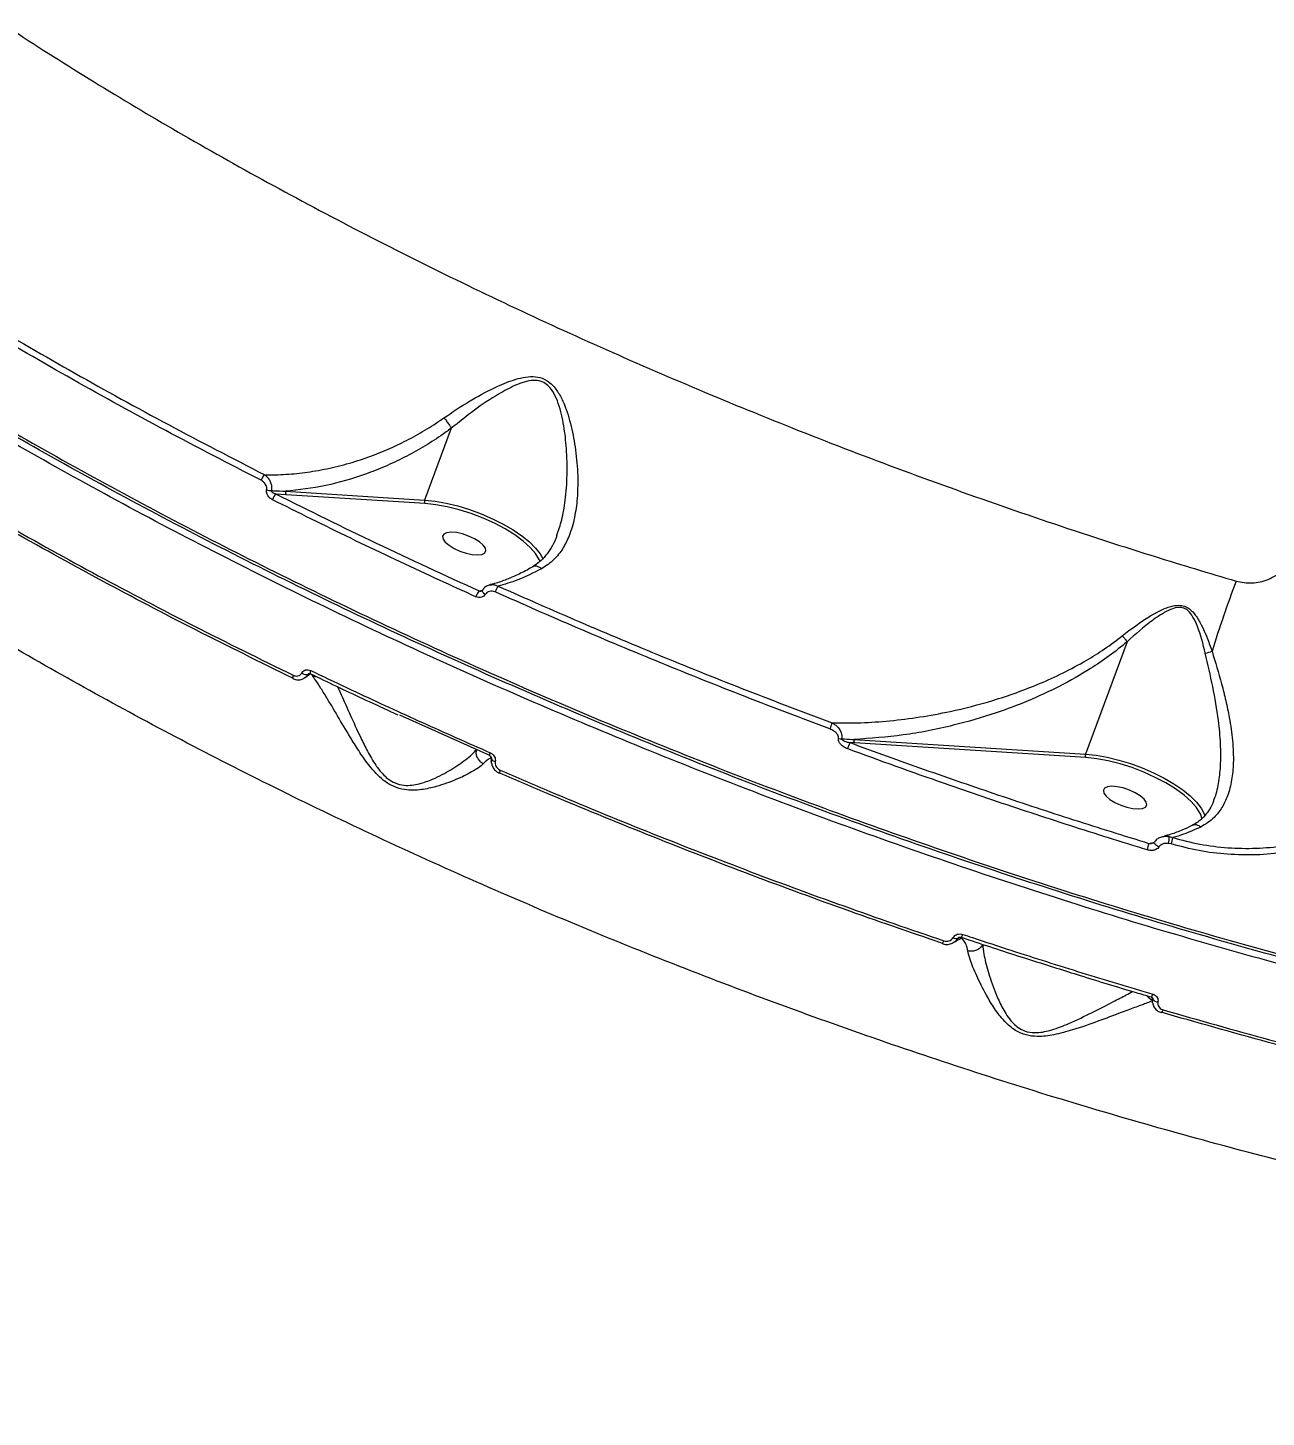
# Model space of a CAD drawing. Header units: millimetres. Extents: x -7151 to 6134, y -5040 to 5562.
# Drawn here: x -2961.4 to -2718.5, y -500.6 to -228 of the extents above; entities that cross this region are included whole.
import ezdxf

# ---------------------------------------------------------------- set-up
doc = ezdxf.new("R2010")
doc.units = ezdxf.units.MM
for name, color, linetype in [('DIKOM_ОБЪЕКТ', 7, 'Continuous'), ('DIKOM_РАЗМЕР_ЗОНА', 7, 'Continuous'), ('DIKOM_РАЗМЕР_ОБЪЕКТА', 7, 'Continuous')]:
    doc.layers.add(name, color=color, linetype=linetype)
doc.styles.add('style1', font='arial.ttf', dxfattribs={"width": 0.8})
doc.dimstyles.new('1-50', dxfattribs={"dimtxt": 300, "dimasz": 200, "dimexe": 100, "dimexo": 0, "dimgap": 100, "dimtad": 1, "dimtxsty": 'style1', "dimcen": 200, "dimclrd": 7, "dimclre": 7, "dimclrt": 7, "dimadec": 1, "dimazin": 2, "dimtfac": 1, "dimtmove": 0, "dimatfit": 2, "dimfxl": 0, "dimlwd": 25, "dimlwe": 18, "dimarcsym": 0})

# ---------------------------------------------------------------- blocks, each defined once
blk = doc.blocks.new('*D0')
at = {"layer": 'Defpoints', "color": 0, "transparency": 16777216}
for p in [(4133.55, 168.74), (-4567.47, -1241.13), (4133.55, -4153.12)]:
    blk.add_point(p, dxfattribs=at)
at = {"layer": 'DIKOM_РАЗМЕР_ОБЪЕКТА', "color": 7, "lineweight": 18, "transparency": 16777216}
for p, q in [((4133.55, 168.74), (4133.55, -4253.12)), ((-4567.47, -1241.13), (-4567.47, -4253.12))]:
    blk.add_line(p, q, dxfattribs=at)
at = {"layer": 'DIKOM_РАЗМЕР_ОБЪЕКТА', "color": 7, "lineweight": 25, "transparency": 16777216}
blk.add_line((-4367.47, -4153.12), (3933.55, -4153.12), dxfattribs=at)
at = {"layer": 'DIKOM_РАЗМЕР_ОБЪЕКТА', "color": 7, "transparency": 16777216}
for points in [[(-4367.47, -4119.79), (-4367.47, -4186.45), (-4567.47, -4153.12)], [(3933.55, -4119.79), (3933.55, -4186.45), (4133.55, -4153.12)]]:
    blk.add_solid(points, dxfattribs=at)
at = {"layer": 'DIKOM_РАЗМЕР_ОБЪЕКТА', "color": 7, "transparency": 16777216, "insert": (150.61, -3899.95), "char_height": 300, "attachment_point": 5, "style": 'style1'}
blk.add_mtext('8700', dxfattribs=at)
blk = doc.blocks.new('*D1')
at = {"layer": 'Defpoints', "color": 0, "transparency": 16777216}
for p in [(-2392.45, 3674.75), (-6010.84, -1738.88), (-3202.89, -1738.88)]:
    blk.add_point(p, dxfattribs=at)
at = {"layer": 'DIKOM_РАЗМЕР_ОБЪЕКТА', "color": 7, "lineweight": 18, "transparency": 16777216}
for p, q in [((-2392.45, 3674.75), (-6110.84, 3674.75)), ((-3202.89, -1738.88), (-6110.84, -1738.88))]:
    blk.add_line(p, q, dxfattribs=at)
at = {"layer": 'DIKOM_РАЗМЕР_ОБЪЕКТА', "color": 7, "lineweight": 25, "transparency": 16777216}
blk.add_line((-6010.84, 3474.75), (-6010.84, -1538.88), dxfattribs=at)
at = {"layer": 'DIKOM_РАЗМЕР_ОБЪЕКТА', "color": 7, "transparency": 16777216}
for points in [[(-6044.18, 3474.75), (-5977.51, 3474.75), (-6010.84, 3674.75)], [(-6044.18, -1538.88), (-5977.51, -1538.88), (-6010.84, -1738.88)]]:
    blk.add_solid(points, dxfattribs=at)
at = {"layer": 'DIKOM_РАЗМЕР_ОБЪЕКТА', "color": 7, "transparency": 16777216, "insert": (-6264.01, 967.94), "char_height": 300, "attachment_point": 5, "rotation": 90, "style": 'style1'}
blk.add_mtext('5400', dxfattribs=at)
blk = doc.blocks.new('*D3')
at = {"layer": 'Defpoints', "color": 0, "transparency": 16777216}
for p in [(6133.55, 253.24), (-5802.46, -2467.19), (6133.55, -4939.78)]:
    blk.add_point(p, dxfattribs=at)
at = {"layer": 'DIKOM_РАЗМЕР_ЗОНА', "color": 7, "lineweight": 18, "transparency": 16777216}
for p, q in [((6133.55, 253.24), (6133.55, -5039.78)), ((-5802.46, -2467.19), (-5802.46, -5039.78))]:
    blk.add_line(p, q, dxfattribs=at)
at = {"layer": 'DIKOM_РАЗМЕР_ЗОНА', "color": 7, "lineweight": 25, "transparency": 16777216}
blk.add_line((-5602.46, -4939.78), (5933.55, -4939.78), dxfattribs=at)
at = {"layer": 'DIKOM_РАЗМЕР_ЗОНА', "color": 7, "transparency": 16777216}
for points in [[(-5602.46, -4906.44), (-5602.46, -4973.11), (-5802.46, -4939.78)], [(5933.55, -4906.44), (5933.55, -4973.11), (6133.55, -4939.78)]]:
    blk.add_solid(points, dxfattribs=at)
at = {"layer": 'DIKOM_РАЗМЕР_ЗОНА', "color": 7, "transparency": 16777216, "insert": (186.61, -4686.61), "char_height": 300, "attachment_point": 5, "style": 'style1'}
blk.add_mtext('11950', dxfattribs=at)

msp = doc.modelspace()

# ---------------------------------------------------------------- linework, layer by layer
at = {"layer": 'DIKOM_ОБЪЕКТ', "color": 7, "linetype": 'Continuous', "lineweight": 15}
for p, q in [((-2878.35, -306.571), (-2883.576, -320.665)), ((-2910.751, -319.622), (-2912.706, -319.493)), ((-2910.832, -318.941), (-2883.576, -320.665)), ((-2883.495, -321.346), (-2910.751, -319.622)), ((-2860.922, -332.701), (-2861.051, -332.401)), ((-2872.905, -338.486), (-2872.215, -338.357)), ((-2745.803, -348.476), (-2753.97, -370.5)), ((-2870.767, -370.798), (-2888.449, -362.883)), ((-2799.327, -367.631), (-2753.97, -370.5)), ((-2799.246, -368.312), (-2800.151, -368.254)), ((-2753.888, -371.18), (-2799.246, -368.312)), ((-2870.436, -371.488), (-2870.432, -371.391)), ((-2738.503, -386.604), (-2738.55, -386.616)), ((-2737.551, -386.683), (-2736.868, -386.894)), ((-2741.567, -388.009), (-2740.427, -387.797)), ((-2737.165, -388.135), (-2737.666, -388.031)), ((-2778.787, -406.442), (-2779.03, -406.645)), ((-2741.085, -418.149), (-2741.082, -418.151)), ((-2740.79, -418.552), (-2740.791, -418.461))]:
    msp.add_line(p, q, dxfattribs=at)
at = {"layer": 'DIKOM_ОБЪЕКТ', "color": 7, "linetype": 'Continuous', "lineweight": 15, "flags": 128}
for points in [[(-2883.576, -320.665), (-2881.514, -320.885), (-2879.323, -321.275), (-2877.054, -321.829), (-2874.754, -322.532), (-2872.473, -323.371), (-2870.262, -324.327), (-2868.167, -325.38), (-2866.234, -326.505), (-2864.506, -327.681), (-2863.019, -328.879), (-2861.807, -330.075), (-2860.895, -331.243), (-2860.334, -332.28)], [(-2861.051, -332.401), (-2861.085, -332.33), (-2861.811, -331.167), (-2862.876, -329.957), (-2864.253, -328.728), (-2865.909, -327.511), (-2867.805, -326.335), (-2869.894, -325.228), (-2872.125, -324.217), (-2874.446, -323.326), (-2876.8, -322.578), (-2879.13, -321.99), (-2881.38, -321.576), (-2883.495, -321.346)], [(-2871.802, -331.059), (-2871.559, -330.639), (-2871.66, -330.102), (-2872.098, -329.493), (-2872.837, -328.86), (-2873.816, -328.255), (-2874.958, -327.727), (-2876.168, -327.318), (-2877.349, -327.063), (-2878.406, -326.98), (-2879.253, -327.078), (-2879.82, -327.349), (-2880.064, -327.769), (-2879.962, -328.306), (-2879.524, -328.915), (-2878.786, -329.548), (-2877.806, -330.153), (-2876.665, -330.681), (-2875.454, -331.09), (-2874.273, -331.345), (-2873.216, -331.427), (-2872.369, -331.329), (-2871.802, -331.059)], [(-2871.673, -339.167), (-2871.866, -339.031), (-2872.031, -338.886), (-2872.158, -338.74), (-2872.238, -338.603), (-2872.268, -338.483), (-2872.246, -338.388)], [(-2905.991, -354.729), (-2905.993, -354.729), (-2905.997, -354.727)], [(-2753.97, -370.5), (-2751.907, -370.719), (-2749.717, -371.11), (-2747.447, -371.663), (-2745.148, -372.367), (-2742.867, -373.206), (-2740.655, -374.162), (-2738.56, -375.214), (-2736.628, -376.34), (-2734.9, -377.515), (-2733.413, -378.714), (-2732.2, -379.91), (-2731.288, -381.078), (-2730.696, -382.192), (-2730.537, -382.67)], [(-2731.444, -382.236), (-2731.478, -382.165), (-2732.204, -381.002), (-2733.269, -379.791), (-2734.646, -378.563), (-2736.302, -377.345), (-2738.198, -376.169), (-2740.287, -375.062), (-2742.518, -374.051), (-2744.84, -373.161), (-2747.193, -372.413), (-2749.523, -371.824), (-2751.773, -371.41), (-2753.888, -371.18)], [(-2868.814, -374.238), (-2868.854, -374.27), (-2868.876, -374.272)], [(-2742.195, -380.894), (-2741.952, -380.473), (-2742.054, -379.937), (-2742.492, -379.327), (-2743.23, -378.694), (-2744.21, -378.089), (-2745.351, -377.561), (-2746.562, -377.153), (-2747.743, -376.897), (-2748.8, -376.815), (-2749.646, -376.913), (-2750.214, -377.183), (-2750.457, -377.604), (-2750.355, -378.14), (-2749.918, -378.75), (-2749.179, -379.383), (-2748.199, -379.988), (-2747.058, -380.516), (-2745.848, -380.924), (-2744.666, -381.18), (-2743.609, -381.262), (-2742.763, -381.164), (-2742.195, -380.894)], [(-2731.101, -383.288), (-2731.108, -383.252), (-2731.444, -382.236)], [(-2739.599, -388.729), (-2739.847, -388.591), (-2740.076, -388.432), (-2740.268, -388.263), (-2740.407, -388.099), (-2740.482, -387.953), (-2740.487, -387.836), (-2740.475, -387.808)], [(-2782.039, -407.628), (-2782.04, -407.673), (-2782.033, -407.686)]]:
    msp.add_lwpolyline(points, dxfattribs=at)
at = {"layer": 'DIKOM_ОБЪЕКТ', "color": 7, "linetype": 'Continuous', "lineweight": 15}
for centre, radius, start, end in [((-2913.175, -317.608), 2.594, 132.97772, 161.6836), ((-2913.645, -316.054), 2.752, 250.63608, 269.92295), ((-2911.026, -321.365), 2.515, 131.91146, 162.2514), ((-2910.187, -319.21), 0.699, 157.4417, 216.14626), ((-2882.93, -320.933), 0.7, 157.52203, 216.14511), ((-2865.741, -340.062), 4.247, 143.74536, 161.03974), ((-2486.589, -425.837), 254.048, 159.42907, 162.71029), ((-2869.885, -340.859), 3.841, 141.84783, 161.46441), ((-2735.105, -331.612), 19.643, 283.63544, 287.62685), ((-2905.266, -354.497), 0.766, 148.06505, 197.4732), ((-2908.707, -355.438), 0.75, 148.12835, 198.71895), ((-2906.788, -353.644), 1.248, 227.64393, 286.38713), ((-2687.776, -408.498), 124.013, 159.15776, 159.74524), ((-2801.887, -365.176), 2.334, 256.53747, 272.31295), ((-2798.682, -367.899), 0.699, 157.4417, 216.14626), ((-2869.825, -370.736), 1.025, 150.47284, 186.11313), ((-2918.709, -325.565), 126.009, 339.60429, 340.198), ((-2753.325, -370.768), 0.698, 157.44654, 216.2206), ((-2869.639, -371.062), 0.903, 208.14589, 264.73066), ((-2867.762, -374.193), 1.117, 151.55866, 184.04502), ((-2738.147, -388.1), 1.537, 67.17577, 103.3848), ((-2745.826, -386.654), 8.276, 350.41855, 359.80086), ((-2741.584, -386.419), 4.74, 338.77712, 354.24391), ((-2746.08, -387.588), 4.533, 337.99975, 354.66419), ((-2779.645, -405.454), 1.658, 323.79524, 345.45245), ((-2783.649, -406.593), 1.95, 325.92491, 344.26467), ((-2779.328, -405.643), 1.045, 235.28868, 286.59203), ((-2741.653, -417.445), 0.908, 309.02564, 349.94726), ((-2739.792, -417.985), 1.148, 209.60876, 271.34462), ((-2739.676, -420.496), 0.923, 309.11511, 349.33942)]:
    msp.add_arc(centre, radius, start, end, dxfattribs=at)
for points, knots in [([(-3090.625, -50.181), (-3091.211, -51.486), (-3092.881, -55.203), (-3094.425, -61.774), (-3095.351, -69.907), (-3095.075, -78.505), (-3093.638, -87.522), (-3091.053, -96.765), (-3087.362, -106.196), (-3082.622, -115.775), (-3076.757, -125.657), (-3069.738, -135.82), (-3061.562, -146.234), (-3052.407, -156.673), (-3042.328, -167.099), (-3031.395, -177.478), (-3019.435, -187.975), (-3006.444, -198.558), (-2992.446, -209.191), (-2977.737, -219.645), (-2962.385, -229.888), (-2946.466, -239.894), (-2929.732, -249.819), (-2912.206, -259.623), (-2893.931, -269.269), (-2875.292, -278.552), (-2856.36, -287.447), (-2837.209, -295.94), (-2817.546, -304.159), (-2797.417, -312.064), (-2776.882, -319.62), (-2757.825, -326.16), (-2740.328, -331.811), (-2729.738, -334.985), (-2724.438, -336.573)], [0, 0, 0, 0, 0.0171321, 0.0487869, 0.0804176, 0.1129676, 0.1455439, 0.1780941, 0.2097261, 0.2413828, 0.2730153, 0.3055654, 0.3381424, 0.3706926, 0.4023478, 0.4340274, 0.4656829, 0.4982552, 0.5308538, 0.5634259, 0.5951334, 0.6268654, 0.6585725, 0.6911968, 0.723847, 0.7564711, 0.7882579, 0.8200687, 0.8518558, 0.8845587, 0.9172889, 0.9499924, 0.9749727, 1, 1, 1, 1]), ([(-3150.008, -110.543), (-3150.021, -111.425), (-3150.081, -115.361), (-3148.929, -122.738), (-3146.561, -132.635), (-3142.857, -142.967), (-3137.895, -153.678), (-3131.632, -164.75), (-3124.209, -175.935), (-3115.684, -187.194), (-3106.127, -198.485), (-3095.385, -209.992), (-3083.444, -221.682), (-3070.317, -233.52), (-3056.458, -245.106), (-3041.977, -256.405), (-3026.992, -267.387), (-3011.084, -278.37), (-2994.269, -289.315), (-2976.58, -300.188), (-2958.157, -310.894), (-2939.042, -321.398), (-2919.292, -331.667), (-2898.835, -341.729), (-2877.713, -351.541), (-2855.985, -361.061), (-2834.129, -370.08), (-2812.224, -378.578), (-2790.347, -386.549), (-2768.141, -394.121), (-2745.671, -401.254), (-2723.013, -407.898), (-2701.995, -413.591), (-2688.627, -416.85), (-2682.716, -418.292)], [0, 0, 0, 0, 0.0092133, 0.0411392, 0.0730895, 0.1050153, 0.1378682, 0.170748, 0.2036013, 0.2355268, 0.2674773, 0.2994029, 0.3322563, 0.365136, 0.397989, 0.4287655, 0.4595636, 0.4903396, 0.5219437, 0.5535714, 0.5851752, 0.6171011, 0.6490516, 0.6809773, 0.7138302, 0.7467104, 0.7795634, 0.8114894, 0.8434397, 0.8753658, 0.9082187, 0.9410987, 0.9739518, 1, 1, 1, 1]), ([(-2683.204, -418.719), (-2689.102, -417.281), (-2702.315, -414.06), (-2723.052, -408.443), (-2745.335, -401.912), (-2767.679, -394.833), (-2789.976, -387.254), (-2812.124, -379.204), (-2834.05, -370.707), (-2855.714, -361.766), (-2877.085, -352.406), (-2898.099, -342.659), (-2918.659, -332.572), (-2938.668, -322.19), (-2957.822, -311.675), (-2976.1, -301.051), (-2993.518, -290.349), (-3010.26, -279.466), (-3026.256, -268.45), (-3041.435, -257.35), (-3055.928, -246.053), (-3069.657, -234.574), (-3082.572, -222.932), (-3094.476, -211.305), (-3105.303, -199.751), (-3115.043, -188.314), (-3123.498, -177.062), (-3128.897, -169.259), (-3131.135, -165.281), (-3131.339, -164.918)], [0, 0, 0, 0, 0.0313117, 0.0701509, 0.1091132, 0.1481378, 0.1871616, 0.2261238, 0.2649637, 0.303803, 0.3427656, 0.38179, 0.4208145, 0.4597761, 0.4986159, 0.5360237, 0.5735412, 0.6111143, 0.6486878, 0.6862052, 0.7236128, 0.7624525, 0.8014144, 0.8404387, 0.879463, 0.9184249, 0.9572645, 0.9961041, 1, 1, 1, 1]), ([(-2448.126, -436.559), (-2450.938, -437.058), (-2458.511, -438.404), (-2471.612, -440.08), (-2487.595, -441.425), (-2504.567, -442.134), (-2522.494, -442.19), (-2541.34, -441.573), (-2560.69, -440.297), (-2580.464, -438.382), (-2600.577, -435.861), (-2621.357, -432.694), (-2642.759, -428.863), (-2664.721, -424.367), (-2686.763, -419.303), (-2708.803, -413.702), (-2730.768, -407.608), (-2753.015, -400.919), (-2775.478, -393.635), (-2798.082, -385.765), (-2820.329, -377.485), (-2842.151, -368.831), (-2863.492, -359.849), (-2884.698, -350.393), (-2905.69, -340.476), (-2926.386, -330.121), (-2946.331, -319.557), (-2965.475, -308.825), (-2983.785, -297.969), (-3001.56, -286.812), (-3018.713, -275.38), (-3035.168, -263.707), (-3049.91, -252.545), (-3063.05, -241.94), (-3074.721, -231.922), (-3085.683, -221.874), (-3095.894, -211.825), (-3105.249, -201.883), (-3113.705, -192.095), (-3120.533, -183.478), (-3124.338, -178.133), (-3125.888, -175.957)], [0, 0, 0, 0, 0.0156522, 0.0421682, 0.0687045, 0.0952202, 0.1225061, 0.1498144, 0.1771005, 0.2036164, 0.230153, 0.2566688, 0.2839545, 0.311263, 0.3385492, 0.3650648, 0.3916015, 0.4181172, 0.4454031, 0.4727116, 0.4999978, 0.5265133, 0.5530497, 0.5795656, 0.6068517, 0.6341601, 0.661446, 0.6879619, 0.714498, 0.7410141, 0.7683001, 0.7956085, 0.8228944, 0.8459723, 0.8690777, 0.8921826, 0.9155067, 0.9388307, 0.961564, 0.9843488, 1, 1, 1, 1]), ([(-2531.907, -473.885), (-2536.425, -474.01), (-2545.468, -474.258), (-2559.731, -474.064), (-2574.457, -473.457), (-2589.869, -472.381), (-2605.948, -470.822), (-2622.679, -468.763), (-2639.795, -466.231), (-2657.83, -463.133), (-2676.803, -459.405), (-2696.702, -455.001), (-2716.866, -450.055), (-2737.2, -444.593), (-2757.609, -438.637), (-2778.008, -432.208), (-2798.359, -425.308), (-2818.632, -417.958), (-2838.784, -410.179), (-2858.723, -402.005), (-2878.353, -393.475), (-2897.595, -384.617), (-2916.409, -375.442), (-2934.773, -365.971), (-2952.648, -356.228), (-2969.953, -346.259), (-2986.604, -336.11), (-3002.839, -325.619), (-3018.566, -314.799), (-3033.706, -303.676), (-3047.942, -292.471), (-3061.183, -281.224), (-3073.491, -269.967), (-3080.783, -262.51), (-3084.427, -258.784)], [0, 0, 0, 0, 0.0277667, 0.0555666, 0.0833664, 0.1111325, 0.1400378, 0.1689802, 0.1979227, 0.2268279, 0.2586376, 0.2905484, 0.32251, 0.3544717, 0.3863824, 0.4181915, 0.4498956, 0.4816999, 0.5135555, 0.5454109, 0.5772155, 0.6089191, 0.6405476, 0.6722757, 0.7040553, 0.7358346, 0.7675629, 0.7991909, 0.8325938, 0.8660264, 0.8994296, 0.9329429, 0.9664863, 1, 1, 1, 1]), ([(-2986.713, -275.172), (-2981.104, -278.648), (-2969.887, -285.6), (-2952.193, -295.832), (-2933.936, -305.915), (-2921.274, -312.445), (-2914.943, -315.71)], [0, 0, 0, 0, 0.2485945, 0.4971945, 0.7485953, 1, 1, 1, 1]), ([(-2915.637, -316.792), (-2921.912, -313.557), (-2934.462, -307.086), (-2952.701, -297.022), (-2970.514, -286.732), (-2981.884, -279.686), (-2987.57, -276.163)], [0, 0, 0, 0, 0.2485964, 0.4971921, 0.7485973, 1, 1, 1, 1]), ([(-2879.777, -304.524), (-2878.182, -303.452), (-2874.956, -301.284), (-2870.376, -298.788), (-2866.78, -297.259), (-2864.261, -296.574), (-2862.358, -296.368), (-2860.505, -296.673), (-2858.795, -297.678), (-2857.453, -299.316), (-2856.054, -301.993), (-2854.89, -305.656), (-2853.965, -310.372), (-2853.49, -315.331), (-2853.548, -320.017), (-2854.119, -324.194), (-2855.076, -327.509), (-2856.449, -330.249), (-2858.179, -332.524), (-2859.787, -333.589), (-2860.638, -334.153)], [0, 0, 0, 0, 0.0863511, 0.1746781, 0.2336153, 0.2635118, 0.2941178, 0.3212053, 0.3485641, 0.3826681, 0.4154295, 0.4844309, 0.5550163, 0.6333686, 0.7133093, 0.7760773, 0.8404113, 0.8905415, 0.9421361, 1, 1, 1, 1]), ([(-2857.635, -327.525), (-2857.298, -326.553), (-2856.554, -324.408), (-2855.897, -320.423), (-2855.549, -315.73), (-2855.699, -310.803), (-2856.19, -306.088), (-2857.026, -302.464), (-2858.111, -299.805), (-2859.152, -298.286), (-2860.17, -297.609), (-2861.138, -297.244), (-2862.36, -297.119), (-2864.062, -297.467), (-2866.349, -298.363), (-2869.633, -300.169), (-2873.875, -302.959), (-2876.828, -305.41), (-2878.348, -306.56), (-2878.35, -306.561)], [0, 0, 0, 0, 0.064634, 0.1426416, 0.2402646, 0.337964, 0.4229659, 0.5077254, 0.5460613, 0.5843863, 0.6094841, 0.6140995, 0.6438086, 0.6788014, 0.7140267, 0.7851578, 0.8925261, 0.9998876, 1, 1, 1, 1]), ([(-2914.943, -315.71), (-2914.411, -315.715), (-2912.515, -315.733), (-2909.19, -315.549), (-2904.911, -314.993), (-2900.545, -314.081), (-2895.178, -312.534), (-2890.058, -310.498), (-2885.29, -308.045), (-2882.242, -306.227), (-2880.439, -304.981), (-2879.777, -304.524)], [0, 0, 0, 0, 0.04656067, 0.16603044, 0.28549734, 0.40826432, 0.53101478, 0.73277763, 0.83633785, 0.93988388, 1, 1, 1, 1]), ([(-2879.777, -304.524), (-2879.747, -304.561), (-2879.551, -304.804), (-2879.179, -305.293), (-2878.699, -305.98), (-2878.466, -306.368), (-2878.35, -306.561)], [0, 0, 0, 0, 0.0561626, 0.3684846, 0.6842806, 1, 1, 1, 1]), ([(-2878.35, -306.571), (-2879.03, -307.065), (-2880.849, -308.389), (-2883.914, -310.33), (-2887.57, -312.346), (-2891.327, -314.112), (-2896.473, -316.135), (-2903.059, -318.068), (-2908.222, -318.648), (-2910.832, -318.941)], [0, 0, 0, 0, 0.0670882, 0.1796448, 0.292213, 0.4079238, 0.523646, 0.7591259, 1, 1, 1, 1]), ([(-2878.35, -306.561), (-2878.349, -306.562), (-2878.348, -306.564), (-2878.349, -306.568), (-2878.35, -306.57), (-2878.35, -306.571)], [0, 0, 0, 0, 0.3058952, 0.7037139, 1, 1, 1, 1]), ([(-2983.273, -315.214), (-2977.461, -318.645), (-2965.836, -325.509), (-2947.582, -335.575), (-2928.803, -345.469), (-2915.83, -351.851), (-2909.344, -355.042)], [0, 0, 0, 0, 0.2485932, 0.49718925, 0.74859171, 1, 1, 1, 1]), ([(-2909.321, -355.66), (-2915.721, -352.512), (-2928.519, -346.216), (-2947.194, -336.385), (-2965.485, -326.308), (-2977.215, -319.383), (-2983.08, -315.92)], [0, 0, 0, 0, 0.2485959, 0.4971872, 0.7485919, 1, 1, 1, 1]), ([(-2914.943, -315.71), (-2914.788, -315.825), (-2914.43, -316.093), (-2913.995, -316.677), (-2913.692, -317.38), (-2913.554, -318.111), (-2913.617, -318.573), (-2913.649, -318.806)], [0, 0, 0, 0, 0.1741668, 0.4036079, 0.6052337, 0.8000626, 1, 1, 1, 1]), ([(-2914.557, -318.651), (-2914.542, -318.51), (-2914.511, -318.228), (-2914.642, -317.788), (-2914.896, -317.367), (-2915.242, -317.02), (-2915.517, -316.862), (-2915.637, -316.792)], [0, 0, 0, 0, 0.1889364, 0.3774091, 0.5792354, 0.8163673, 1, 1, 1, 1]), ([(-2913.421, -320.598), (-2913.546, -320.526), (-2913.837, -320.358), (-2914.202, -319.991), (-2914.468, -319.546), (-2914.605, -319.088), (-2914.573, -318.797), (-2914.557, -318.651)], [0, 0, 0, 0, 0.1824851, 0.4237873, 0.6274923, 0.8134586, 1, 1, 1, 1]), ([(-2913.649, -318.806), (-2913.519, -318.813), (-2912.581, -318.864), (-2911.642, -318.906), (-2910.832, -318.941)], [0, 0, 0, 0, 0.1380297, 1, 1, 1, 1]), ([(-2913.649, -318.806), (-2913.647, -318.837), (-2913.645, -318.889), (-2913.594, -318.995), (-2913.478, -319.125), (-2913.258, -319.278), (-2912.993, -319.405), (-2912.794, -319.466), (-2912.706, -319.493)], [0, 0, 0, 0, 0.0763066, 0.132307, 0.2955643, 0.5060443, 0.7826001, 1, 1, 1, 1]), ([(-2873.527, -339.637), (-2874.125, -339.367), (-2877.118, -338.012), (-2885.351, -334.235), (-2898.133, -328.209), (-2908.322, -323.136), (-2913.421, -320.598)], [0, 0, 0, 0, 0.04413543, 0.22070679, 0.61001346, 1, 1, 1, 1]), ([(-2912.706, -319.493), (-2906.187, -322.733), (-2893.132, -329.222), (-2879.654, -335.395), (-2872.905, -338.486)], [0, 0, 0, 0, 0.49927787, 1, 1, 1, 1]), ([(-2857.62, -327.528), (-2857.702, -327.765), (-2858.014, -328.67), (-2858.739, -330.046), (-2859.796, -331.59), (-2860.992, -332.853), (-2861.928, -333.459), (-2862.388, -333.756)], [0, 0, 0, 0, 0.0840555, 0.3212839, 0.5554903, 0.781984, 1, 1, 1, 1]), ([(-2724.438, -336.573), (-2723.4, -336.764), (-2721.29, -337.152), (-2718.04, -336.346), (-2715.199, -334.65), (-2713.48, -332.743), (-2712.799, -331.5), (-2712.627, -331.187)], [0, 0, 0, 0, 0.2186823, 0.4447809, 0.6794035, 0.9192061, 1, 1, 1, 1]), ([(-2862.381, -333.749), (-2862.543, -333.847), (-2863.554, -334.459), (-2865.371, -335.354), (-2867.797, -336.391), (-2869.617, -337.03), (-2870.582, -337.248), (-2870.808, -337.299)], [0, 0, 0, 0, 0.0543881, 0.3399178, 0.6258667, 0.9123355, 1, 1, 1, 1]), ([(-2860.638, -334.153), (-2862.215, -334.946), (-2865.138, -336.416), (-2867.896, -337.193), (-2869.166, -337.551)], [0, 0, 0, 0, 0.5395314, 1, 1, 1, 1]), ([(-2860.638, -334.153), (-2860.67, -334.127), (-2860.88, -333.957), (-2861.306, -333.711), (-2861.897, -333.574), (-2862.222, -333.7), (-2862.384, -333.763)], [0, 0, 0, 0, 0.0529987, 0.3478072, 0.6754534, 1, 1, 1, 1]), ([(-2870.851, -337.34), (-2870.88, -337.343), (-2871.177, -337.379), (-2871.658, -337.701), (-2872.11, -338.081), (-2872.218, -338.362), (-2872.231, -338.396)], [0, 0, 0, 0, 0.0489238, 0.4983268, 0.9396689, 1, 1, 1, 1]), ([(-2870.806, -337.32), (-2870.535, -337.28), (-2869.988, -337.198), (-2869.442, -337.432), (-2869.166, -337.551)], [0, 0, 0, 0, 0.49361355, 1, 1, 1, 1]), ([(-2869.166, -337.551), (-2863.827, -339.912), (-2853.15, -344.634), (-2836.845, -351.445), (-2820.362, -358.066), (-2809.236, -362.272), (-2803.674, -364.375)], [0, 0, 0, 0, 0.2491015, 0.4981968, 0.7491028, 1, 1, 1, 1]), ([(-2871.673, -339.167), (-2871.769, -339.296), (-2871.966, -339.562), (-2872.441, -339.775), (-2872.989, -339.824), (-2873.347, -339.7), (-2873.527, -339.637)], [0, 0, 0, 0, 0.2337287, 0.48236, 0.7411634, 1, 1, 1, 1]), ([(-2872.905, -338.486), (-2872.818, -338.503), (-2872.665, -338.532), (-2872.507, -338.508), (-2872.439, -338.497)], [0, 0, 0, 0, 0.57168828, 1, 1, 1, 1]), ([(-2872.25, -338.384), (-2872.266, -338.413), (-2872.292, -338.462), (-2872.395, -338.487), (-2872.439, -338.498)], [0, 0, 0, 0, 0.5780676, 1, 1, 1, 1]), ([(-2869.758, -338.682), (-2869.943, -338.619), (-2870.313, -338.492), (-2870.878, -338.543), (-2871.371, -338.762), (-2871.575, -339.036), (-2871.673, -339.167)], [0, 0, 0, 0, 0.258193, 0.5166227, 0.7677552, 1, 1, 1, 1]), ([(-2804.12, -365.565), (-2809.655, -363.473), (-2820.725, -359.289), (-2837.207, -352.672), (-2853.59, -345.832), (-2864.368, -341.065), (-2869.758, -338.682)], [0, 0, 0, 0, 0.2491035, 0.4981971, 0.7491019, 1, 1, 1, 1]), ([(-2746.753, -347.278), (-2745.009, -345.952), (-2742.651, -344.158), (-2739.386, -342.33), (-2737.468, -341.518), (-2735.788, -341.234), (-2734.517, -341.446), (-2733.348, -342.105), (-2732.239, -343.362), (-2730.666, -346.094), (-2729.79, -348.554), (-2729.157, -350.333)], [0, 0, 0, 0, 0.2657763, 0.3593761, 0.4543091, 0.5177591, 0.563283, 0.6085773, 0.6803134, 0.7688765, 1, 1, 1, 1]), ([(-2730.474, -350.701), (-2730.924, -348.917), (-2731.54, -346.467), (-2732.759, -343.715), (-2733.652, -342.462), (-2734.664, -341.821), (-2735.805, -341.671), (-2737.312, -342.072), (-2739.036, -343.008), (-2742.03, -345.068), (-2744.193, -347.03), (-2745.801, -348.463), (-2745.803, -348.465)], [0, 0, 0, 0, 0.2370023, 0.3252939, 0.3938425, 0.4351583, 0.476479, 0.5364843, 0.630007, 0.7257573, 0.9996748, 1, 1, 1, 1]), ([(-2803.674, -364.375), (-2801.803, -364.388), (-2798.062, -364.414), (-2792.301, -364.011), (-2786.449, -363.284), (-2779.727, -362.045), (-2773.417, -360.425), (-2767.572, -358.497), (-2762.963, -356.709), (-2758.368, -354.625), (-2754.106, -352.335), (-2750.201, -349.912), (-2747.905, -348.159), (-2746.753, -347.278)], [0, 0, 0, 0, 0.1007612, 0.2015288, 0.3037927, 0.4060548, 0.5490245, 0.6279415, 0.7068462, 0.7872946, 0.867709, 0.9335575, 1, 1, 1, 1]), ([(-2745.803, -348.476), (-2746.963, -349.42), (-2749.284, -351.31), (-2753.704, -354.26), (-2759.018, -357.274), (-2765.225, -360.124), (-2772.203, -362.741), (-2780.397, -365.104), (-2789.747, -366.964), (-2796.134, -367.409), (-2799.327, -367.631)], [0, 0, 0, 0, 0.0717653, 0.1435726, 0.2576746, 0.3721877, 0.4865173, 0.6397328, 0.8198639, 1, 1, 1, 1]), ([(-2746.753, -347.278), (-2746.724, -347.312), (-2746.546, -347.526), (-2746.192, -347.956), (-2745.94, -348.285), (-2745.803, -348.465)], [0, 0, 0, 0, 0.0793459, 0.4971358, 1, 1, 1, 1]), ([(-2745.803, -348.465), (-2745.803, -348.465), (-2745.802, -348.467), (-2745.802, -348.471), (-2745.803, -348.474), (-2745.803, -348.476)], [0, 0, 0, 0, 0.2401013, 0.5697114, 1, 1, 1, 1]), ([(-2729.157, -350.333), (-2728.508, -352.452), (-2727.523, -355.664), (-2726.436, -360.032), (-2725.659, -363.759), (-2725.063, -367.889), (-2724.896, -372.008), (-2725.233, -375.659), (-2725.984, -378.59), (-2727.163, -381.037), (-2728.807, -383.23), (-2730.444, -384.238), (-2731.37, -384.809)], [0, 0, 0, 0, 0.1589035, 0.240907, 0.3228938, 0.4352738, 0.5505612, 0.6428542, 0.7376506, 0.815501, 0.8955089, 1, 1, 1, 1]), ([(-2728.755, -379.425), (-2728.747, -379.408), (-2728.301, -378.471), (-2727.857, -376.28), (-2727.39, -372.657), (-2727.424, -368.485), (-2727.928, -363.251), (-2728.96, -357.248), (-2729.97, -352.885), (-2730.474, -350.701)], [0, 0, 0, 0, 0.0023011, 0.1264207, 0.2506718, 0.4044042, 0.558294, 0.7789956, 1, 1, 1, 1]), ([(-2907.629, -354.566), (-2907.613, -354.54), (-2907.518, -354.382), (-2907.278, -354.14), (-2906.857, -353.954), (-2906.378, -353.92), (-2906.07, -354.034), (-2905.916, -354.091)], [0, 0, 0, 0, 0.0479692, 0.2856127, 0.5236173, 0.7617365, 1, 1, 1, 1]), ([(-2905.916, -354.091), (-2905.33, -354.373), (-2902.401, -355.779), (-2895.131, -359.223), (-2884.017, -364.359), (-2875.152, -368.273), (-2870.717, -370.231)], [0, 0, 0, 0, 0.0507689, 0.2538473, 0.6266976, 1, 1, 1, 1]), ([(-2909.413, -355.668), (-2909.371, -355.692), (-2909.071, -355.865), (-2908.424, -355.964), (-2907.632, -355.88), (-2907.239, -355.604), (-2907.086, -355.496)], [0, 0, 0, 0, 0.0575034, 0.4144635, 0.7713326, 1, 1, 1, 1]), ([(-2909.344, -355.042), (-2909.19, -355.099), (-2908.883, -355.214), (-2908.404, -355.181), (-2907.981, -354.995), (-2907.739, -354.752), (-2907.645, -354.593), (-2907.629, -354.566)], [0, 0, 0, 0, 0.237762, 0.4754118, 0.7134969, 0.9515321, 1, 1, 1, 1]), ([(-2906.436, -354.841), (-2906.463, -354.886), (-2906.626, -355.149), (-2906.824, -355.423), (-2907.06, -355.523), (-2907.062, -355.524)], [0, 0, 0, 0, 0.1685034, 0.9949698, 1, 1, 1, 1]), ([(-2906.959, -355.456), (-2906.943, -355.443), (-2906.647, -355.184), (-2906.255, -354.945), (-2906.015, -354.826), (-2905.914, -354.775)], [0, 0, 0, 0, 0.030388, 0.5941582, 1, 1, 1, 1]), ([(-2906.347, -354.74), (-2906.374, -354.763), (-2906.408, -354.792), (-2906.431, -354.832), (-2906.436, -354.841)], [0, 0, 0, 0, 0.7791123, 1, 1, 1, 1]), ([(-2906.377, -354.775), (-2906.366, -354.759), (-2906.324, -354.695), (-2906.236, -354.671), (-2906.055, -354.692), (-2905.957, -354.75), (-2905.911, -354.777)], [0, 0, 0, 0, 0.1632666, 0.6098531, 0.8169551, 1, 1, 1, 1]), ([(-2905.989, -354.725), (-2905.542, -354.942), (-2901.731, -356.794), (-2896.017, -359.484), (-2890.707, -361.916), (-2888.837, -362.772)], [0, 0, 0, 0, 0.0791633, 0.6758022, 1, 1, 1, 1]), ([(-2905.585, -355.089), (-2905.625, -355.03), (-2905.727, -354.876), (-2905.867, -354.801), (-2905.953, -354.755)], [0, 0, 0, 0, 0.3810881, 1, 1, 1, 1]), ([(-2872.063, -372.404), (-2872.356, -372.66), (-2872.942, -373.172), (-2874.651, -374.202), (-2877.295, -375.52), (-2880.727, -376.767), (-2883.684, -377.452), (-2885.804, -377.628), (-2887.608, -377.523), (-2889.513, -376.999), (-2891.312, -375.956), (-2892.804, -374.653), (-2894.426, -372.828), (-2896.101, -370.502), (-2898.181, -367.162), (-2900.407, -363.41), (-2902.42, -359.991), (-2903.948, -357.548), (-2905.006, -355.93), (-2905.399, -355.358), (-2905.585, -355.089)], [0, 0, 0, 0, 0.051929, 0.1038902, 0.1951537, 0.2864041, 0.3437035, 0.3731299, 0.4024738, 0.4366842, 0.467114, 0.4969766, 0.5269669, 0.5808908, 0.6349531, 0.7265879, 0.8181334, 0.8810568, 0.94389, 1, 1, 1, 1]), ([(-2905.585, -355.089), (-2905.544, -355.108), (-2905.361, -355.193), (-2905.105, -355.294), (-2904.88, -355.295), (-2904.813, -355.295)], [0, 0, 0, 0, 0.1704036, 0.75502, 1, 1, 1, 1]), ([(-2900.671, -357.254), (-2900.412, -357.816), (-2899.672, -359.419), (-2898.163, -362.792), (-2896.465, -366.581), (-2894.801, -369.961), (-2893.414, -372.393), (-2892.042, -374.201), (-2890.766, -375.411), (-2889.323, -376.295), (-2887.632, -376.677), (-2886.036, -376.619), (-2884.122, -376.239), (-2881.437, -375.238), (-2878.306, -373.558), (-2875.837, -371.88), (-2874.237, -370.541), (-2873.629, -369.872), (-2873.364, -369.544), (-2873.363, -369.543)], [0, 0, 0, 0, 0.057635, 0.164398, 0.2740615, 0.3358596, 0.3985883, 0.4397395, 0.4639794, 0.4958306, 0.531846, 0.5637118, 0.596697, 0.6624694, 0.768576, 0.8773929, 0.9382553, 0.9998145, 1, 1, 1, 1]), ([(-2803.674, -364.375), (-2803.512, -364.467), (-2802.986, -364.765), (-2802.316, -365.421), (-2801.879, -366.241), (-2801.719, -366.924), (-2801.768, -367.31), (-2801.793, -367.508)], [0, 0, 0, 0, 0.1440813, 0.4679182, 0.6900822, 0.8402924, 1, 1, 1, 1]), ([(-2802.431, -367.446), (-2802.422, -367.326), (-2802.405, -367.085), (-2802.58, -366.67), (-2802.99, -366.175), (-2803.555, -365.797), (-2803.985, -365.621), (-2804.12, -365.565)], [0, 0, 0, 0, 0.1388622, 0.276742, 0.496622, 0.8419111, 1, 1, 1, 1]), ([(-2800.6, -369.48), (-2800.748, -369.419), (-2801.217, -369.227), (-2801.831, -368.808), (-2802.27, -368.268), (-2802.456, -367.824), (-2802.439, -367.572), (-2802.431, -367.446)], [0, 0, 0, 0, 0.16053143, 0.5081618, 0.7318871, 0.86537763, 1, 1, 1, 1]), ([(-2801.793, -367.508), (-2801.616, -367.518), (-2800.794, -367.561), (-2799.972, -367.6), (-2799.327, -367.631)], [0, 0, 0, 0, 0.2149437, 1, 1, 1, 1]), ([(-2801.793, -367.508), (-2801.789, -367.531), (-2801.781, -367.579), (-2801.71, -367.67), (-2801.53, -367.81), (-2801.119, -368.002), (-2800.632, -368.153), (-2800.268, -368.229), (-2800.151, -368.254)], [0, 0, 0, 0, 0.0381997, 0.0819465, 0.1921354, 0.4179481, 0.8122692, 1, 1, 1, 1]), ([(-2872.063, -372.404), (-2872.089, -372.389), (-2872.352, -372.246), (-2872.813, -371.874), (-2873.268, -371.171), (-2873.493, -370.351), (-2873.407, -369.812), (-2873.363, -369.543)], [0, 0, 0, 0, 0.0262116, 0.263066, 0.508717, 0.7543595, 1, 1, 1, 1]), ([(-2870.717, -370.231), (-2870.665, -370.256), (-2870.456, -370.355), (-2870.133, -370.607), (-2869.838, -371.024), (-2869.678, -371.496), (-2869.708, -371.806), (-2869.722, -371.961)], [0, 0, 0, 0, 0.0794616, 0.3194016, 0.5498176, 0.7748645, 1, 1, 1, 1]), ([(-2741.877, -389.286), (-2742.508, -389.092), (-2745.663, -388.123), (-2753.872, -385.559), (-2766.5, -381.461), (-2782.943, -375.884), (-2794.281, -371.772), (-2800.6, -369.48)], [0, 0, 0, 0, 0.0321579, 0.1607929, 0.4182814, 0.6757775, 1, 1, 1, 1]), ([(-2800.151, -368.254), (-2795.305, -370.017), (-2785.614, -373.544), (-2770.981, -378.578), (-2756.293, -383.434), (-2746.475, -386.484), (-2741.567, -388.009)], [0, 0, 0, 0, 0.2493137, 0.4986269, 0.7493088, 1, 1, 1, 1]), ([(-2870.432, -371.373), (-2870.536, -371.357), (-2870.96, -371.291), (-2871.588, -371.925), (-2872.063, -372.404)], [0, 0, 0, 0, 0.2443732, 1, 1, 1, 1]), ([(-2870.847, -370.851), (-2870.81, -370.866), (-2870.718, -370.905), (-2870.591, -371.016), (-2870.487, -371.158), (-2870.433, -371.296), (-2870.431, -371.363), (-2870.43, -371.391)], [0, 0, 0, 0, 0.1574972, 0.3962166, 0.6120348, 0.8331769, 1, 1, 1, 1]), ([(-2870.667, -370.831), (-2870.669, -370.827), (-2870.692, -370.788), (-2870.619, -370.959), (-2870.549, -371.348), (-2870.515, -371.837), (-2870.498, -372.089)], [0, 0, 0, 0, 0.0316559, 0.324269, 0.6522416, 1, 1, 1, 1]), ([(-2870.446, -372.279), (-2870.449, -372.271), (-2870.533, -372.014), (-2870.484, -371.746), (-2870.436, -371.488)], [0, 0, 0, 0, 0.0343945, 1, 1, 1, 1]), ([(-2870.436, -371.488), (-2870.436, -371.455), (-2870.437, -371.394), (-2870.438, -371.334), (-2870.439, -371.305)], [0, 0, 0, 0, 0.5306139, 1, 1, 1, 1]), ([(-2870.43, -372.287), (-2870.429, -372.331), (-2870.425, -372.654), (-2870.13, -373.226), (-2869.604, -373.888), (-2869.107, -374.139), (-2868.87, -374.258)], [0, 0, 0, 0, 0.050952, 0.3734799, 0.7018532, 1, 1, 1, 1]), ([(-2869.722, -371.961), (-2869.737, -372.115), (-2869.766, -372.422), (-2869.609, -372.887), (-2869.318, -373.295), (-2869, -373.541), (-2868.796, -373.637), (-2868.744, -373.661)], [0, 0, 0, 0, 0.2263357, 0.4526459, 0.6822675, 0.9206799, 1, 1, 1, 1]), ([(-2782.039, -407.628), (-2788.501, -405.407), (-2801.427, -400.966), (-2820.761, -393.817), (-2840.006, -386.317), (-2856.034, -379.737), (-2865.574, -375.633), (-2868.814, -374.238)], [0, 0, 0, 0, 0.2203138, 0.4406235, 0.6630833, 0.8855493, 1, 1, 1, 1]), ([(-2868.744, -373.661), (-2865.496, -375.058), (-2855.997, -379.145), (-2840.057, -385.69), (-2820.832, -393.186), (-2801.393, -400.38), (-2788.312, -404.874), (-2781.772, -407.122)], [0, 0, 0, 0, 0.1144532, 0.3347646, 0.5550757, 0.7775349, 1, 1, 1, 1]), ([(-2684.115, -374.729), (-2685.722, -376.201), (-2688.685, -378.914), (-2693.623, -382.256), (-2698.574, -384.965), (-2703.803, -387.159), (-2709.239, -388.797), (-2714.811, -389.869), (-2720.463, -390.366), (-2726.122, -390.238), (-2731.735, -389.56), (-2735.357, -388.609), (-2737.165, -388.135)], [0, 0, 0, 0, 0.1166806, 0.2150872, 0.3137997, 0.4121984, 0.5100648, 0.6082297, 0.7060867, 0.8039528, 0.902139, 1, 1, 1, 1]), ([(-2736.868, -386.894), (-2735.099, -387.358), (-2731.555, -388.287), (-2726.063, -388.948), (-2720.525, -389.07), (-2714.993, -388.578), (-2709.54, -387.522), (-2704.219, -385.912), (-2699.1, -383.757), (-2694.251, -381.096), (-2689.416, -377.815), (-2686.515, -375.153), (-2684.941, -373.708)], [0, 0, 0, 0, 0.09776816, 0.19585716, 0.29363043, 0.39146015, 0.48959874, 0.58742953, 0.68589928, 0.78468169, 0.88315815, 1, 1, 1, 1]), ([(-2728.78, -379.399), (-2728.859, -379.636), (-2729.132, -380.455), (-2729.799, -381.632), (-2730.763, -382.878), (-2731.83, -383.828), (-2732.669, -384.264), (-2733.038, -384.455)], [0, 0, 0, 0, 0.0982914, 0.3399234, 0.577914, 0.8144595, 1, 1, 1, 1]), ([(-2738.894, -386.716), (-2739.144, -386.796), (-2739.644, -386.956), (-2740.194, -387.362), (-2740.382, -387.709), (-2740.445, -387.826)], [0, 0, 0, 0, 0.396952, 0.7961584, 1, 1, 1, 1]), ([(-2738.885, -386.737), (-2738.793, -386.704), (-2738.378, -386.556), (-2737.912, -386.627), (-2737.551, -386.683)], [0, 0, 0, 0, 0.2230957, 1, 1, 1, 1]), ([(-2732.994, -384.474), (-2733.644, -384.786), (-2735.093, -385.479), (-2736.941, -386.171), (-2738.09, -386.468), (-2738.513, -386.578)], [0, 0, 0, 0, 0.3398343, 0.7566888, 1, 1, 1, 1]), ([(-2731.37, -384.809), (-2732.499, -385.321), (-2734.372, -386.17), (-2736.158, -386.688), (-2736.868, -386.894)], [0, 0, 0, 0, 0.6025879, 1, 1, 1, 1]), ([(-2731.37, -384.809), (-2731.402, -384.786), (-2731.579, -384.654), (-2731.97, -384.445), (-2732.525, -384.323), (-2732.856, -384.453), (-2733.014, -384.515)], [0, 0, 0, 0, 0.056674, 0.3179715, 0.6759037, 1, 1, 1, 1]), ([(-2739.599, -388.729), (-2739.624, -388.767), (-2739.722, -388.917), (-2739.992, -389.152), (-2740.492, -389.366), (-2741.159, -389.447), (-2741.63, -389.341), (-2741.877, -389.286)], [0, 0, 0, 0, 0.057922, 0.2244213, 0.4300639, 0.7003944, 1, 1, 1, 1]), ([(-2741.567, -388.009), (-2741.419, -388.018), (-2741.18, -388.031), (-2740.927, -387.987), (-2740.829, -387.969)], [0, 0, 0, 0, 0.6152918, 1, 1, 1, 1]), ([(-2740.477, -387.812), (-2740.478, -387.813), (-2740.478, -387.815), (-2740.513, -387.85), (-2740.571, -387.889), (-2740.677, -387.94), (-2740.772, -387.962), (-2740.828, -387.975)], [0, 0, 0, 0, 0.1650133, 0.2994126, 0.4457913, 0.6731148, 1, 1, 1, 1]), ([(-2737.666, -388.031), (-2737.921, -388.019), (-2738.385, -387.998), (-2738.987, -388.182), (-2739.39, -388.438), (-2739.539, -388.645), (-2739.599, -388.729)], [0, 0, 0, 0, 0.3467058, 0.6312484, 0.8513179, 1, 1, 1, 1]), ([(-2779.923, -406.502), (-2779.913, -406.485), (-2779.824, -406.33), (-2779.582, -406.068), (-2779.118, -405.83), (-2778.573, -405.744), (-2778.217, -405.828), (-2778.039, -405.871)], [0, 0, 0, 0, 0.0299255, 0.2618149, 0.5039337, 0.7521026, 1, 1, 1, 1]), ([(-2778.039, -405.871), (-2777.409, -406.081), (-2774.258, -407.133), (-2766.472, -409.687), (-2754.67, -413.44), (-2745.398, -416.215), (-2740.759, -417.604)], [0, 0, 0, 0, 0.050772, 0.2538466, 0.6266918, 1, 1, 1, 1]), ([(-2782.029, -407.674), (-2781.979, -407.695), (-2781.646, -407.831), (-2780.961, -407.855), (-2780.198, -407.719), (-2779.854, -407.445), (-2779.75, -407.363)], [0, 0, 0, 0, 0.0677223, 0.448197, 0.8338326, 1, 1, 1, 1]), ([(-2781.772, -407.122), (-2781.597, -407.164), (-2781.248, -407.248), (-2780.714, -407.164), (-2780.261, -406.932), (-2780.023, -406.674), (-2779.935, -406.522), (-2779.923, -406.502)], [0, 0, 0, 0, 0.2478273, 0.4958612, 0.7364099, 0.9669793, 1, 1, 1, 1]), ([(-2779.03, -406.645), (-2779.049, -406.677), (-2779.198, -406.93), (-2779.404, -407.216), (-2779.675, -407.349), (-2779.708, -407.365)], [0, 0, 0, 0, 0.1117824, 0.8917049, 1, 1, 1, 1]), ([(-2779.674, -407.428), (-2779.608, -407.376), (-2779.261, -407.095), (-2778.821, -406.848), (-2778.42, -406.687), (-2778.414, -406.689), (-2778.411, -406.69)], [0, 0, 0, 0, 0.0815611, 0.4341357, 0.7715544, 1, 1, 1, 1]), ([(-2778.918, -406.517), (-2778.947, -406.543), (-2778.985, -406.577), (-2779.017, -406.623), (-2779.026, -406.639), (-2779.03, -406.645)], [0, 0, 0, 0, 0.6669152, 0.8741003, 1, 1, 1, 1]), ([(-2778.918, -406.517), (-2778.889, -406.494), (-2778.823, -406.444), (-2778.658, -406.396), (-2778.473, -406.388), (-2778.359, -406.422), (-2778.306, -406.438)], [0, 0, 0, 0, 0.22583996, 0.49643991, 0.76678422, 1, 1, 1, 1]), ([(-2777.047, -409.11), (-2777.144, -408.657), (-2777.332, -407.781), (-2777.881, -407.011), (-2778.286, -406.546), (-2778.613, -406.556), (-2778.638, -406.557)], [0, 0, 0, 0, 0.3387465, 0.6545683, 0.9733458, 1, 1, 1, 1]), ([(-2778.305, -406.429), (-2777.825, -406.592), (-2773.71, -407.986), (-2767.497, -410.008), (-2761.765, -411.809), (-2759.675, -412.465)], [0, 0, 0, 0, 0.0773795, 0.6636582, 1, 1, 1, 1]), ([(-2774.131, -407.861), (-2774.282, -408.089), (-2774.584, -408.543), (-2775.305, -409.002), (-2776.105, -409.217), (-2776.702, -409.192), (-2776.999, -409.122), (-2777.047, -409.11)], [0, 0, 0, 0, 0.2440566, 0.488048, 0.7320181, 0.9570695, 1, 1, 1, 1]), ([(-2774.127, -407.852), (-2774.128, -407.854), (-2774.129, -407.856), (-2774.13, -407.86), (-2774.131, -407.861), (-2774.131, -407.861)], [0, 0, 0, 0, 0.5078474, 0.9050569, 1, 1, 1, 1]), ([(-2774.131, -407.861), (-2774.131, -407.862), (-2774.131, -408.409), (-2773.904, -409.964), (-2773.148, -413.057), (-2771.969, -416.552), (-2770.574, -419.758), (-2769.187, -422.195), (-2767.543, -423.991), (-2766.17, -424.726), (-2764.93, -425.103), (-2763.608, -425.203), (-2762, -424.978), (-2759.854, -424.421), (-2756.629, -423.134), (-2752.565, -421.155), (-2748.856, -419.243), (-2746.198, -417.864), (-2745.129, -417.284), (-2744.725, -417.066)], [0, 0, 0, 0, 0.0000681, 0.0749724, 0.1807434, 0.2894525, 0.3544275, 0.4205496, 0.4683799, 0.4957882, 0.5038893, 0.537125, 0.5638002, 0.5912498, 0.6597823, 0.7646855, 0.8722189, 0.9517792, 1, 1, 1, 1]), ([(-2740.631, -418.794), (-2740.807, -418.877), (-2741.159, -419.044), (-2742.327, -419.491), (-2744.24, -420.202), (-2747.377, -421.357), (-2751.417, -422.903), (-2755.865, -424.464), (-2759.904, -425.598), (-2763.034, -426.013), (-2765.678, -425.694), (-2767.958, -424.675), (-2770.063, -422.796), (-2771.895, -420.391), (-2773.718, -417.275), (-2775.396, -413.929), (-2776.598, -410.963), (-2776.916, -409.651), (-2777.047, -409.11)], [0, 0, 0, 0, 0.0404287, 0.0808808, 0.1509558, 0.2211441, 0.313922, 0.4066904, 0.4680955, 0.5184408, 0.5509371, 0.5857379, 0.6308318, 0.6892155, 0.7478304, 0.8412594, 0.9345792, 1, 1, 1, 1]), ([(-2759.675, -412.465), (-2758.115, -412.96), (-2752.907, -414.609), (-2746.706, -416.499), (-2742.072, -417.851), (-2741.082, -418.14)], [0, 0, 0, 0, 0.2517166, 0.8399935, 1, 1, 1, 1]), ([(-2741.913, -417.897), (-2741.888, -417.939), (-2741.722, -418.224), (-2741.354, -418.492), (-2741.009, -418.642), (-2740.917, -418.681)], [0, 0, 0, 0, 0.115009, 0.7660076, 1, 1, 1, 1]), ([(-2741.084, -418.155), (-2741.053, -418.163), (-2740.971, -418.187), (-2740.875, -418.26), (-2740.801, -418.357), (-2740.775, -418.428), (-2740.787, -418.483), (-2740.79, -418.499)], [0, 0, 0, 0, 0.1190622, 0.3240176, 0.5592096, 0.8776456, 1, 1, 1, 1]), ([(-2740.937, -418.222), (-2740.918, -418.327), (-2740.88, -418.541), (-2740.863, -418.936), (-2740.854, -419.139)], [0, 0, 0, 0, 0.489248, 1, 1, 1, 1]), ([(-2740.8, -419.336), (-2740.801, -419.334), (-2740.896, -419.088), (-2740.843, -418.819), (-2740.79, -418.552)], [0, 0, 0, 0, 0.008432, 1, 1, 1, 1]), ([(-2740.776, -419.346), (-2740.775, -419.4), (-2740.767, -419.733), (-2740.446, -420.292), (-2739.873, -420.909), (-2739.347, -421.107), (-2739.091, -421.204)], [0, 0, 0, 0, 0.0610528, 0.3804564, 0.6985833, 1, 1, 1, 1]), ([(-2740.759, -417.604), (-2740.723, -417.615), (-2740.529, -417.677), (-2740.207, -417.864), (-2739.895, -418.228), (-2739.722, -418.671), (-2739.751, -418.979), (-2739.765, -419.133)], [0, 0, 0, 0, 0.0546256, 0.2913536, 0.5277884, 0.7639687, 1, 1, 1, 1]), ([(-2739.765, -419.133), (-2739.78, -419.288), (-2739.809, -419.598), (-2739.635, -420.043), (-2739.321, -420.408), (-2738.999, -420.594), (-2738.804, -420.656), (-2738.769, -420.667)], [0, 0, 0, 0, 0.2364051, 0.4729519, 0.7098321, 0.946795, 1, 1, 1, 1]), ([(-2656.311, -441.664), (-2663.062, -440.258), (-2676.564, -437.446), (-2697.199, -432.539), (-2718.059, -427.173), (-2732.108, -423.155), (-2739.132, -421.145)], [0, 0, 0, 0, 0.2485967, 0.4971946, 0.7485939, 1, 1, 1, 1]), ([(-2738.769, -420.667), (-2731.807, -422.658), (-2717.884, -426.641), (-2697.053, -432.007), (-2676.291, -436.95), (-2662.605, -439.8), (-2655.762, -441.225)], [0, 0, 0, 0, 0.2485998, 0.4971927, 0.7485951, 1, 1, 1, 1])]:
    msp.add_open_spline(points, degree=3, knots=knots, dxfattribs=at)

# ---------------------------------------------------------------- dimensions: what is measured, and where the dimension line sits
at = {"layer": 'DIKOM_РАЗМЕР_ЗОНА'}
dim = msp.add_linear_dim(base=(6133.546, -4939.778), p1=(-5802.455, -2467.185), p2=(6133.546, 253.243), text='11950', dimstyle='1-50', dxfattribs=at)
dim.commit()
dim.dimension.update_dxf_attribs({"geometry": '*D3', "text_midpoint": (186.606, -4939.778), "dimtype": 160})
at = {"layer": 'DIKOM_РАЗМЕР_ОБЪЕКТА'}
dim = msp.add_linear_dim(base=(-6010.843, -1738.877), p1=(-2392.449, 3674.75), p2=(-3202.885, -1738.877), angle=90, text='5400', dimstyle='1-50', dxfattribs=at)
dim.commit()
dim.dimension.update_dxf_attribs({"geometry": '*D1', "text_midpoint": (-6010.843, 967.936), "dimtype": 160})
dim = msp.add_linear_dim(base=(4133.546, -4153.121), p1=(-4567.472, -1241.128), p2=(4133.546, 168.743), text='8700', dimstyle='1-50', dxfattribs=at)
dim.commit()
dim.dimension.update_dxf_attribs({"geometry": '*D0', "text_midpoint": (150.606, -4153.121), "dimtype": 160})

doc.saveas('drawing.dxf')
